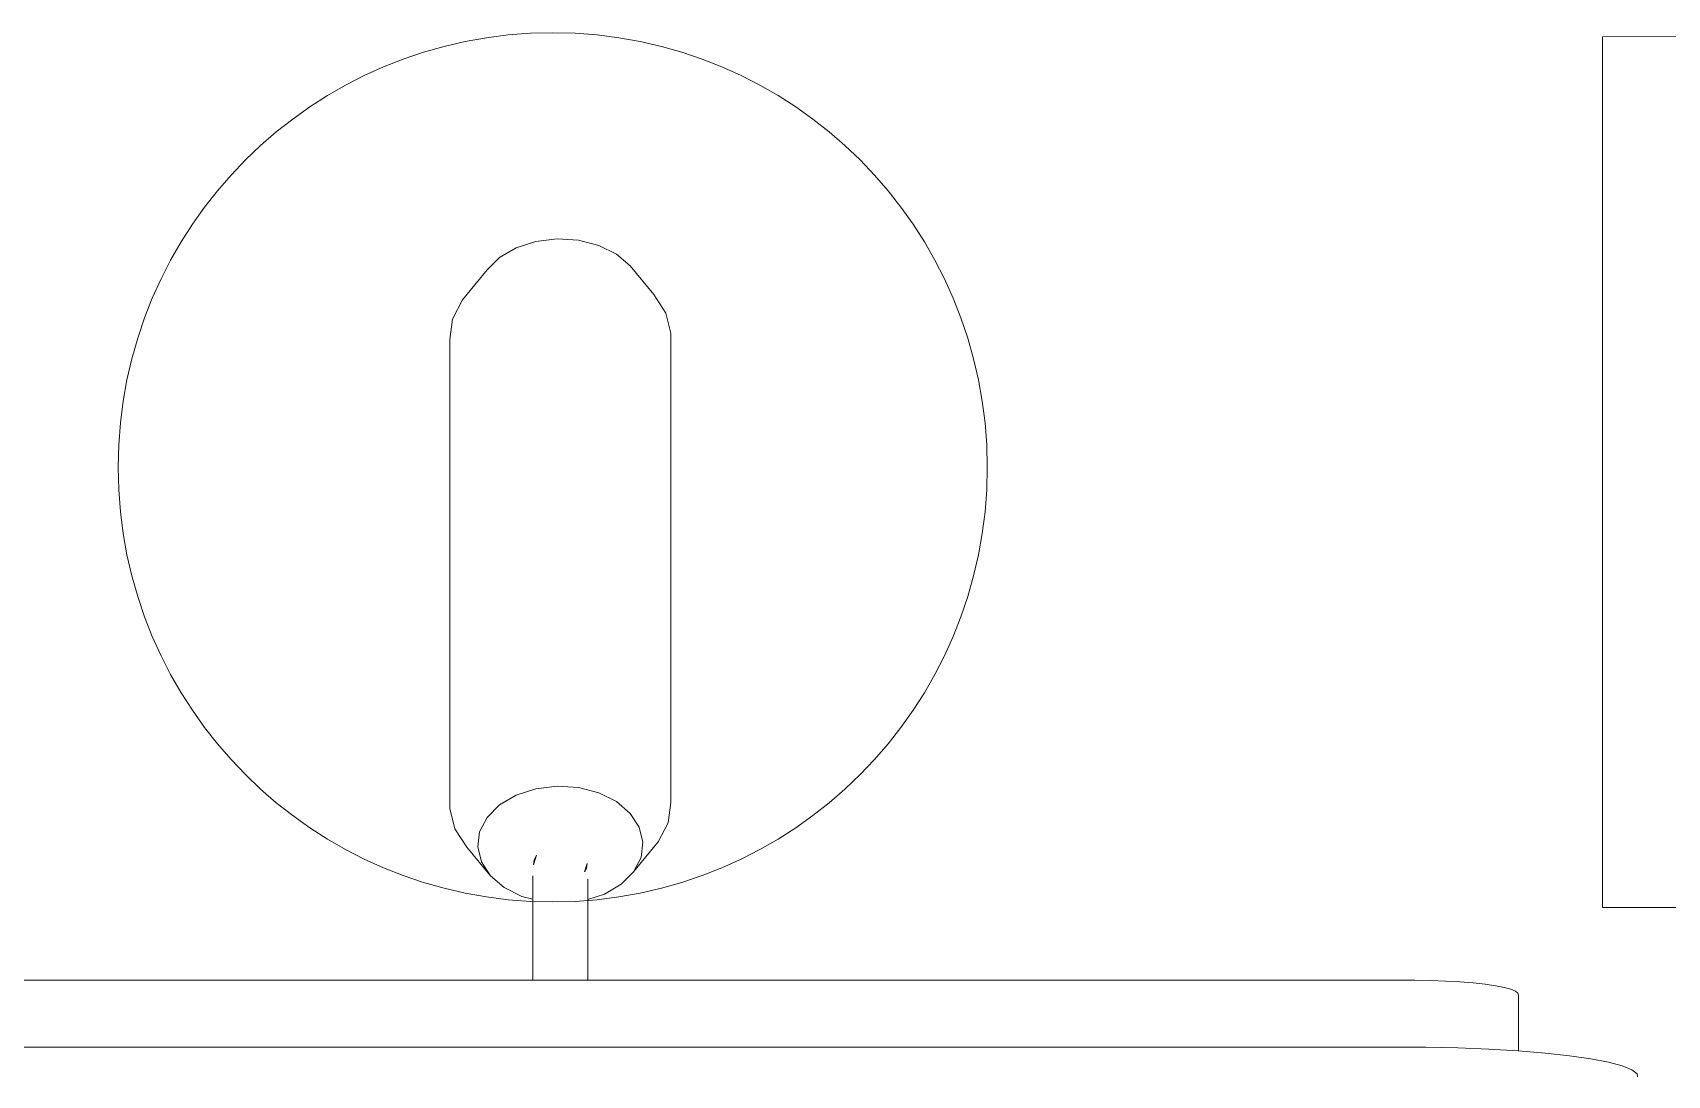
# Model space of a CAD drawing. Header units: metres. Extents: x -17 to 101, y 0 to 79.
# Drawn here: x 58.5073 to 58.8827, y 23.908 to 24.1475 of the extents above; entities that cross this region are included whole.
import ezdxf

# ---------------------------------------------------------------- set-up
doc = ezdxf.new("R2010")
doc.units = ezdxf.units.M
doc.layers.add('Cotas varias El', color=253, linetype='Continuous', lineweight=13)

msp = doc.modelspace()

# ---------------------------------------------------------------- linework, layer by layer
at = {"layer": 'Cotas varias El'}
for p, q in [((58.62282250783079, 24.09956083180026), (58.61832018809133, 24.09809143439219)), ((58.62770925152523, 24.10015617900552), (58.62282250783079, 24.09956083180026)), ((58.62770925152523, 24.10015617900552), (58.63264739566745, 24.09983690407961)), ((58.63264739566745, 24.09983690407961), (58.63730041389459, 24.09862476508118)), ((58.61450911795606, 24.09584812378642), (58.61164901555691, 24.09298377789327)), ((58.61832018809133, 24.09809143439219), (58.61450911795606, 24.09584812378642)), ((58.63730041389459, 24.09862476508118), (58.64135121070427, 24.09660236727967)), ((58.64135121070427, 24.09660236727967), (58.64452373098726, 24.09390753374345)), ((58.60597951795222, 24.08611043679292), (58.61164901555691, 24.09298377789327)), ((58.64993891315595, 24.0873456641695), (58.64452373098726, 24.09390753374345)), ((58.60368729356611, 24.08171087458817), (58.60597951795222, 24.08611043679292)), ((58.64993891315595, 24.0873456641695), (58.65271762795334, 24.08308859170728)), ((58.60308352636463, 24.07704171765198), (58.60368729356611, 24.08171087458817)), ((58.65384346367279, 24.07846803536876), (58.65271762795334, 24.08308859170728)), ((58.60308352636463, 24.07704171765198), (58.60308352636463, 23.96927864419916)), ((58.65384346367279, 24.07846803536876), (58.65384346367279, 23.97070496191571)), ((58.61832018809133, 23.97236784869727), (58.61450911795606, 23.97012453809151)), ((58.62282250783079, 23.97383724610535), (58.61832018809133, 23.97236784869727)), ((58.62770925152523, 23.97443259331038), (58.62282250783079, 23.97383724610535)), ((58.63264739566745, 23.97411331838447), (58.62770925152523, 23.97443259331038)), ((58.63264739566745, 23.97411331838447), (58.63730041389459, 23.97290117938604)), ((58.63730041389459, 23.97290117938604), (58.64135121070427, 23.97087878158476)), ((58.60308352636463, 23.96927864419916), (58.60420936208453, 23.96465808786064)), ((58.61450911795606, 23.97012453809151), (58.61164901555691, 23.96726019219835)), ((58.64135121070427, 23.97087878158476), (58.64452373098726, 23.96818394804853)), ((58.64452373098726, 23.96818394804853), (58.64660177273032, 23.96500032722946)), ((58.6532396964713, 23.96603580497975), (58.65384346367279, 23.97070496191571)), ((58.60420936208453, 23.96465808786064), (58.60698807688192, 23.96040101539842)), ((58.61164901555691, 23.96726019219835), (58.60993479214591, 23.96397001145709)), ((58.6474437208222, 23.96154487762527), (58.64660177273032, 23.96500032722946)), ((58.65094747208519, 23.961636242775), (58.6532396964713, 23.96603580497975)), ((58.61240325905015, 23.95383914582425), (58.60698807688192, 23.96040101539842)), ((58.60993479214591, 23.96397001145709), (58.60948326921567, 23.96047821624774)), ((58.60948326921567, 23.96047821624774), (58.61032521730755, 23.95702276664332)), ((58.65094747208519, 23.961636242775), (58.64527797448096, 23.95476290167466)), ((58.64699219789196, 23.95805308241592), (58.6474437208222, 23.96154487762527)), ((58.61032521730755, 23.95702276664332), (58.61240325905015, 23.95383914582425)), ((58.62228275491685, 23.95634774452623), (58.62298801076628, 23.95855623409642)), ((58.62242978930504, 23.95748481628169), (58.62228275491685, 23.95634774452623)), ((58.62298801076628, 23.95855623409642), (58.62242978930504, 23.95748481628169)), ((58.63403018362311, 23.95477220761035), (58.63464423512056, 23.95669509322573)), ((58.63449720073282, 23.95555802147004), (58.63464423512056, 23.95669509322573)), ((58.64699219789196, 23.95805308241592), (58.64527797448096, 23.95476290167466)), ((58.61240325905015, 23.95383914582425), (58.6155757793336, 23.95114431228802)), ((58.62218326921544, 23.94845588069342), (58.62218326921544, 23.95385608288001)), ((58.63406244019785, 23.95472356737918), (58.63449720073282, 23.95555802147004)), ((58.63478103141648, 23.95308498259527), (58.63478103141648, 23.9484066494237)), ((58.64527797448096, 23.95476290167466), (58.64241787208135, 23.9518985557815)), ((58.6155757793336, 23.95114431228802), (58.61962657614328, 23.94912191448674)), ((58.61962657614328, 23.94912191448674), (58.62218326921544, 23.94845588069342)), ((58.63860680194608, 23.94965524517551), (58.63478103141648, 23.9484066494237)), ((58.63860680194608, 23.94965524517551), (58.64241787208135, 23.9518985557815)), ((58.62218326921544, 23.94668389837688), (58.62218326921544, 23.94845588069342)), ((58.62218326921544, 23.92988847201849), (58.62218326921544, 23.94668389837688)), ((58.63478103141648, 23.9484066494237), (58.63478103141648, 23.94686400006884)), ((58.63478103141648, 23.94686400006884), (58.63478103141648, 23.92988847201849)), ((58.62218326921544, 23.92988847201849), (58.43747562279674, 23.92988847201849)), ((58.63478103141648, 23.92988847201849), (58.62218326921544, 23.92988847201849)), ((58.82109690279691, 23.92988847201849), (58.63478103141648, 23.92988847201849)), ((58.82472767020369, 23.92987825595054), (58.82109690279691, 23.92988847201849)), ((58.82831227286539, 23.92980533718145), (58.82472767020369, 23.92987825595054)), ((58.83178185105004, 23.9296711164713), (58.82831227286539, 23.92980533718145)), ((58.8350697546303, 23.92947817218163), (58.83178185105004, 23.9296711164713)), ((58.83811282342236, 23.92923021074597), (58.8350697546303, 23.92947817218163)), ((58.84085260048647, 23.92893199547024), (58.83811282342236, 23.92923021074597)), ((58.84323645507544, 23.92858925502941), (58.84085260048647, 23.92893199547024)), ((58.84521859366492, 23.92820857342116), (58.84323645507544, 23.92858925502941)), ((58.84676093964077, 23.92779726348743), (58.84521859366492, 23.92820857342116)), ((58.84783386474516, 23.92736322643663), (58.84676093964077, 23.92779726348743)), ((58.84841675823242, 23.92691480006187), (58.84783386474516, 23.92736322643663)), ((58.84849842279669, 23.9264605985731), (58.84841675823242, 23.92691480006187)), ((58.84849842279669, 23.9264605985731), (58.84849842279669, 23.91363906407736)), ((58.82140502639646, 23.91448053640505), (58.43716749919719, 23.91448053640505)), ((58.82724685504905, 23.91446409896565), (58.82140502639646, 23.91448053640505)), ((58.83458909562574, 23.91431474150698), (58.82724685504905, 23.91446409896565)), ((58.84169573480864, 23.91403982101014), (58.83458909562574, 23.91431474150698)), ((58.84843025502056, 23.91364461866095), (58.84169573480864, 23.91403982101014)), ((58.84849842279669, 23.91363906407736), (58.84843025502056, 23.91364461866095)), ((58.85466328703802, 23.91313672624295), (58.84849842279669, 23.91363906407736)), ((58.86027509515958, 23.91252590030075), (58.85466328703802, 23.91313672624295)), ((58.86515787730929, 23.91182387471821), (58.86027509515958, 23.91252590030075)), ((58.86921783590248, 23.91104413531178), (58.86515787730929, 23.91182387471821)), ((58.87237697968345, 23.91020166077027), (58.86921783590248, 23.91104413531178)), ((58.87457462192793, 23.90931263491524), (58.87237697968345, 23.91020166077027)), ((58.87576854622472, 23.90839413581369), (58.87457462192793, 23.90931263491524)), ((58.87589994279693, 23.90766333513869), (58.87576854622472, 23.90839413581369))]:
    msp.add_line(p, q, dxfattribs=at)
at = {"layer": 'Cotas varias El', "extrusion": (-0.03756015096949575, 0.004809775982189688, 0.9992827933643958), "elevation": -2.097874674646575}
msp.add_lwpolyline([(-31.46637468662765, 55.58175824329587), (-31.42824077934868, 55.28419177153889), (-31.22986313151147, 55.30961437638947), (-31.26799703878958, 55.60718084815167)], close=True, dxfattribs=at)
at = {"layer": 'Cotas varias El'}
msp.add_circle((58.62672117955319, 24.04766345056085), 0.09981519172178265, dxfattribs=at)

doc.saveas('drawing.dxf')
